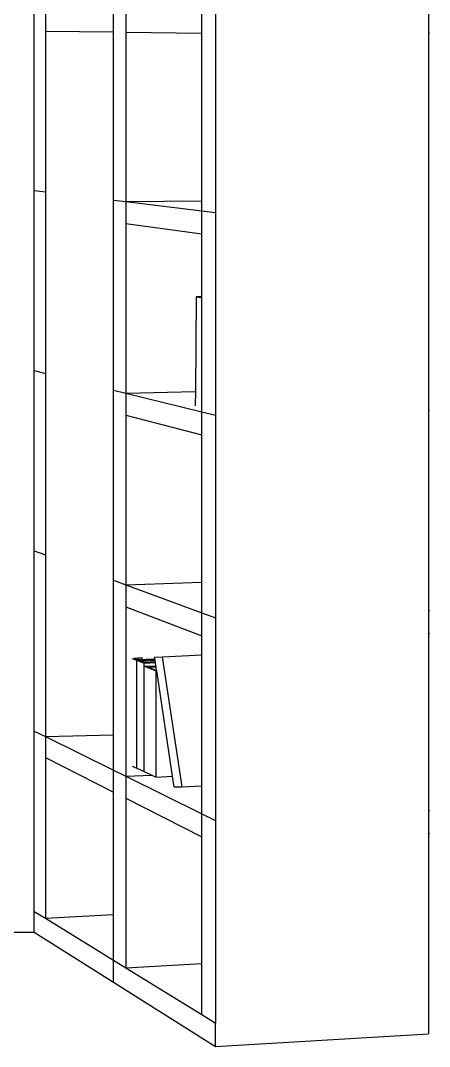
# Model space of a CAD drawing. Extents: x -7815 to 13236, y -6690 to 6575.
# Drawn here: x 5038 to 7018, y -5008 to -38 of the extents above; entities that cross this region are included whole.
import ezdxf

# ---------------------------------------------------------------- set-up
doc = ezdxf.new("R2010")
doc.units = 0
doc.layers.get('0').update_dxf_attribs({"linetype": 'CONTINUOUS'})

msp = doc.modelspace()

# ---------------------------------------------------------------- linework, layer by layer
for p, q in [((7013.6, 871.2), (7013.6, -4946.7)), ((5105.1, -861.2), (5105.1, 11.9)), ((5158.6, 12), (5158.6, -89.3)), ((5488.2, -93.5), (5488.2, 12.6)), ((5547.7, 12.7), (5547.7, -94.2)), ((5915.5, -98.9), (5915.5, 13.3)), ((5982, 13.4), (5982, -968.3)), ((5158.6, -89.3), (5488.2, -93.5)), ((5158.6, -89.3), (5158.6, -867.8)), ((5488.2, -908), (5488.2, -93.5)), ((5547.7, -94.2), (5915.5, -98.9)), ((5547.7, -94.2), (5547.7, -915.3)), ((5915.5, -911.3), (5915.5, -98.9)), ((7013.6, -98.4), (7017.6, -98.5)), ((5105.1, -861.2), (5158.6, -867.8)), ((5105.1, -1734.4), (5105.1, -861.2)), ((5158.6, -867.8), (5158.6, -1747.5)), ((5488.2, -1828.6), (5488.2, -908)), ((5488.2, -908), (5547.7, -915.3)), ((5547.7, -915.3), (5915.5, -911.3)), ((5547.7, -915.3), (5547.7, -1022.2)), ((5547.7, -915.3), (5915.5, -960.2)), ((5915.5, -960.2), (5915.5, -911.3)), ((5915.5, -1072.4), (5915.5, -960.2)), ((5915.5, -960.2), (5982, -968.3)), ((5982, -968.3), (5982, -1950.1)), ((5547.7, -1022.2), (5915.5, -1072.4)), ((5547.7, -1022.2), (5547.7, -1843.3)), ((5915.5, -1376), (5915.5, -1072.4)), ((5889, -1376.2), (5884.5, -1835.9)), ((5915.5, -1376), (5889, -1376.2)), ((5889, -1376.2), (5915.5, -1380.7)), ((5889, -1376.8), (5889, -1376.2)), ((5889.7, -1377.3), (5889, -1376.8)), ((5891.1, -1377.9), (5889.7, -1377.3)), ((5893.1, -1378.5), (5891.1, -1377.9)), ((5915.5, -1376.2), (5892, -1376.4)), ((5892, -1376.4), (5902.3, -1378.2)), ((5895.7, -1379.1), (5893.1, -1378.5)), ((5899, -1379.6), (5895.7, -1379.1)), ((5902.8, -1380.2), (5899, -1379.6)), ((5915.5, -1378.1), (5902.3, -1378.2)), ((5902.3, -1378.2), (5915.5, -1380.4)), ((5907.2, -1380.8), (5902.8, -1380.2)), ((5912, -1381.4), (5907.2, -1380.8)), ((5915.5, -1381.7), (5912, -1381.4)), ((5915.5, -1376.2), (5915.5, -1376)), ((5915.5, -1378.1), (5915.5, -1376.2)), ((5915.5, -1380.4), (5915.5, -1378.1)), ((5915.5, -1380.7), (5915.5, -1380.4)), ((5915.5, -1381.7), (5915.5, -1380.7)), ((5915.5, -1914), (5915.5, -1381.7)), ((5105.1, -1734.4), (5158.6, -1747.5)), ((5105.1, -2607.5), (5105.1, -1734.4)), ((5158.6, -1747.5), (5158.6, -2627.3)), ((5488.2, -2749.2), (5488.2, -1828.6)), ((5488.2, -1828.6), (5547.7, -1843.3)), ((5547.7, -1843.3), (5884.5, -1835.9)), ((5884.5, -1835.9), (5883.8, -1905.6)), ((5547.7, -1843.3), (5547.7, -1950.2)), ((5547.7, -1843.3), (5915.5, -1933.7)), ((5915.5, -1933.7), (5915.5, -1914)), ((5915.5, -2045.9), (5915.5, -1933.7)), ((5915.5, -1933.7), (5982, -1950.1)), ((7013.6, -1925.1), (7017.6, -1926)), ((5547.7, -1950.2), (5915.5, -2045.9)), ((5547.7, -1950.2), (5547.7, -2771.2)), ((5982, -1950.1), (5982, -2931.8)), ((5915.5, -2759.1), (5915.5, -2045.9)), ((5105.1, -2607.5), (5158.6, -2627.3)), ((5105.1, -3480.7), (5105.1, -2607.5)), ((5158.6, -2627.3), (5158.6, -3507.1)), ((5488.2, -2749.2), (5547.7, -2771.2)), ((5488.2, -3499), (5488.2, -2749.2)), ((5547.7, -2771.2), (5915.5, -2759.1)), ((5547.7, -2771.2), (5547.7, -2878.1)), ((5547.7, -2771.2), (5915.5, -2907.2)), ((5915.5, -2907.2), (5915.5, -2759.1)), ((5547.7, -2878.1), (5915.5, -3019.3)), ((5547.7, -2878.1), (5547.7, -3699.2)), ((5915.5, -3019.3), (5915.5, -2907.2)), ((5915.5, -2907.2), (5982, -2931.8)), ((5982, -2931.8), (5982, -3913.5)), ((7013.6, -2894.3), (7017.6, -2895.6)), ((5915.5, -3111.6), (5915.5, -3019.3)), ((7013.6, -3006), (7017.6, -3007.3)), ((5579.4, -3128.2), (5601.7, -3137.1)), ((5628.9, -3126.4), (5586.1, -3128.3)), ((5586.1, -3128.3), (5599.8, -3133.7)), ((5687.4, -3122.3), (5726.3, -3120)), ((5688.6, -3130.2), (5687.4, -3122.3)), ((5688.8, -3131.6), (5688.6, -3130.2)), ((5726.3, -3120), (5915.5, -3111.6)), ((5821.5, -3750.9), (5726.3, -3120)), ((5915.5, -3745.9), (5915.5, -3111.6)), ((5628.9, -3132.4), (5599.8, -3133.7)), ((5599.8, -3133.7), (5604, -3135.4)), ((5689, -3133.2), (5601.7, -3137.1)), ((5601.7, -3137.1), (5637.3, -3151.2)), ((5601.7, -3660.2), (5601.7, -3137.1)), ((5688.8, -3131.6), (5604, -3135.4)), ((5689.3, -3134.8), (5611.4, -3138.3)), ((5611.4, -3138.3), (5625.1, -3143.7)), ((5690.2, -3140.8), (5625.1, -3143.7)), ((5625.1, -3143.7), (5639.6, -3149.5)), ((5637.3, -3151.2), (5691.4, -3148.8)), ((5637.3, -3166.3), (5637.3, -3151.2)), ((5637.3, -3166.3), (5693.6, -3163.7)), ((5637.3, -3166.3), (5695.2, -3189.3)), ((5637.3, -3676.7), (5637.3, -3166.3)), ((5691.1, -3147.2), (5639.6, -3149.5)), ((5693.9, -3165.4), (5647, -3167.5)), ((5647, -3167.5), (5660.7, -3173)), ((5694.8, -3171.4), (5660.7, -3173)), ((5660.7, -3173), (5697.2, -3187.5)), ((5689, -3133.2), (5688.8, -3131.6)), ((5689.3, -3134.8), (5689, -3133.2)), ((5690.2, -3140.8), (5689.3, -3134.8)), ((5691.1, -3147.2), (5690.2, -3140.8)), ((5691.4, -3148.8), (5691.1, -3147.2)), ((5693.6, -3163.7), (5691.4, -3148.8)), ((5693.9, -3165.4), (5693.6, -3163.7)), ((5694.8, -3171.4), (5693.9, -3165.4)), ((5697.2, -3187.5), (5694.8, -3171.4)), ((5695.2, -3189.3), (5697.4, -3189.2)), ((5695.2, -3703.5), (5695.2, -3189.3)), ((5697.4, -3189.2), (5697.2, -3187.5)), ((5774, -3699.3), (5697.4, -3189.2)), ((5105.1, -3480.7), (5158.6, -3507.1)), ((5105.1, -4353.8), (5105.1, -3480.7)), ((5158.6, -3507.1), (5488.2, -3499)), ((5158.6, -3507.1), (5158.6, -3608.5)), ((5158.6, -3507.1), (5488.2, -3669.8)), ((5488.2, -3669.8), (5488.2, -3499)), ((5158.6, -3608.5), (5488.2, -3775.9)), ((5158.6, -3608.5), (5158.6, -4386.9)), ((5488.2, -3775.9), (5488.2, -3669.8)), ((5488.2, -3669.8), (5547.7, -3699.2)), ((5579.4, -3649.9), (5601.7, -3660.2)), ((5601.7, -3660.2), (5637.3, -3676.7)), ((5637.3, -3676.7), (5673.9, -3693.6)), ((5547.7, -3699.2), (5673.9, -3693.6)), ((5547.7, -3699.2), (5547.7, -3806.1)), ((5547.7, -3699.2), (5915.5, -3880.7)), ((5673.9, -3693.6), (5695.2, -3703.5)), ((5695.2, -3703.5), (5774, -3699.3)), ((5781.7, -3750.1), (5774, -3699.3)), ((5488.2, -4369.8), (5488.2, -3775.9)), ((5781.7, -3750.1), (5821.5, -3750.9)), ((5821.5, -3750.9), (5915.5, -3745.9)), ((5915.5, -3880.7), (5915.5, -3745.9)), ((5547.7, -3806.1), (5915.5, -3992.8)), ((5547.7, -3806.1), (5547.7, -4627.1)), ((7013.6, -3863.5), (7017.6, -3865.2)), ((5915.5, -3992.8), (5915.5, -3880.7)), ((5915.5, -3880.7), (5982, -3913.5)), ((5982, -3913.5), (5982, -4895.3)), ((7013.6, -3975.2), (7017.6, -3976.9)), ((5915.5, -4607), (5915.5, -3992.8)), ((5105.1, -4454.4), (5105.1, -4353.8)), ((5105.1, -4353.8), (5158.6, -4386.9)), ((5158.6, -4386.9), (5488.2, -4369.8)), ((5488.2, -4590.4), (5488.2, -4369.8)), ((5158.6, -4386.9), (5488.2, -4590.4)), ((1183.1, -4441.5), (5105.1, -4454.4)), ((5105.1, -4454.4), (5488.2, -4696.5)), ((5488.2, -4696.5), (5488.2, -4590.4)), ((5488.2, -4590.4), (5547.7, -4627.1)), ((5547.7, -4627.1), (5915.5, -4607)), ((5915.5, -4854.2), (5915.5, -4607)), ((5547.7, -4627.1), (5915.5, -4854.2)), ((5488.2, -4696.5), (5982, -5008.4)), ((5915.5, -4854.2), (5982, -4895.3)), ((5982, -5008.4), (5982, -4895.3)), ((5982, -5008.4), (7013.6, -4946.7))]:
    msp.add_line(p, q)

doc.saveas('drawing.dxf')
